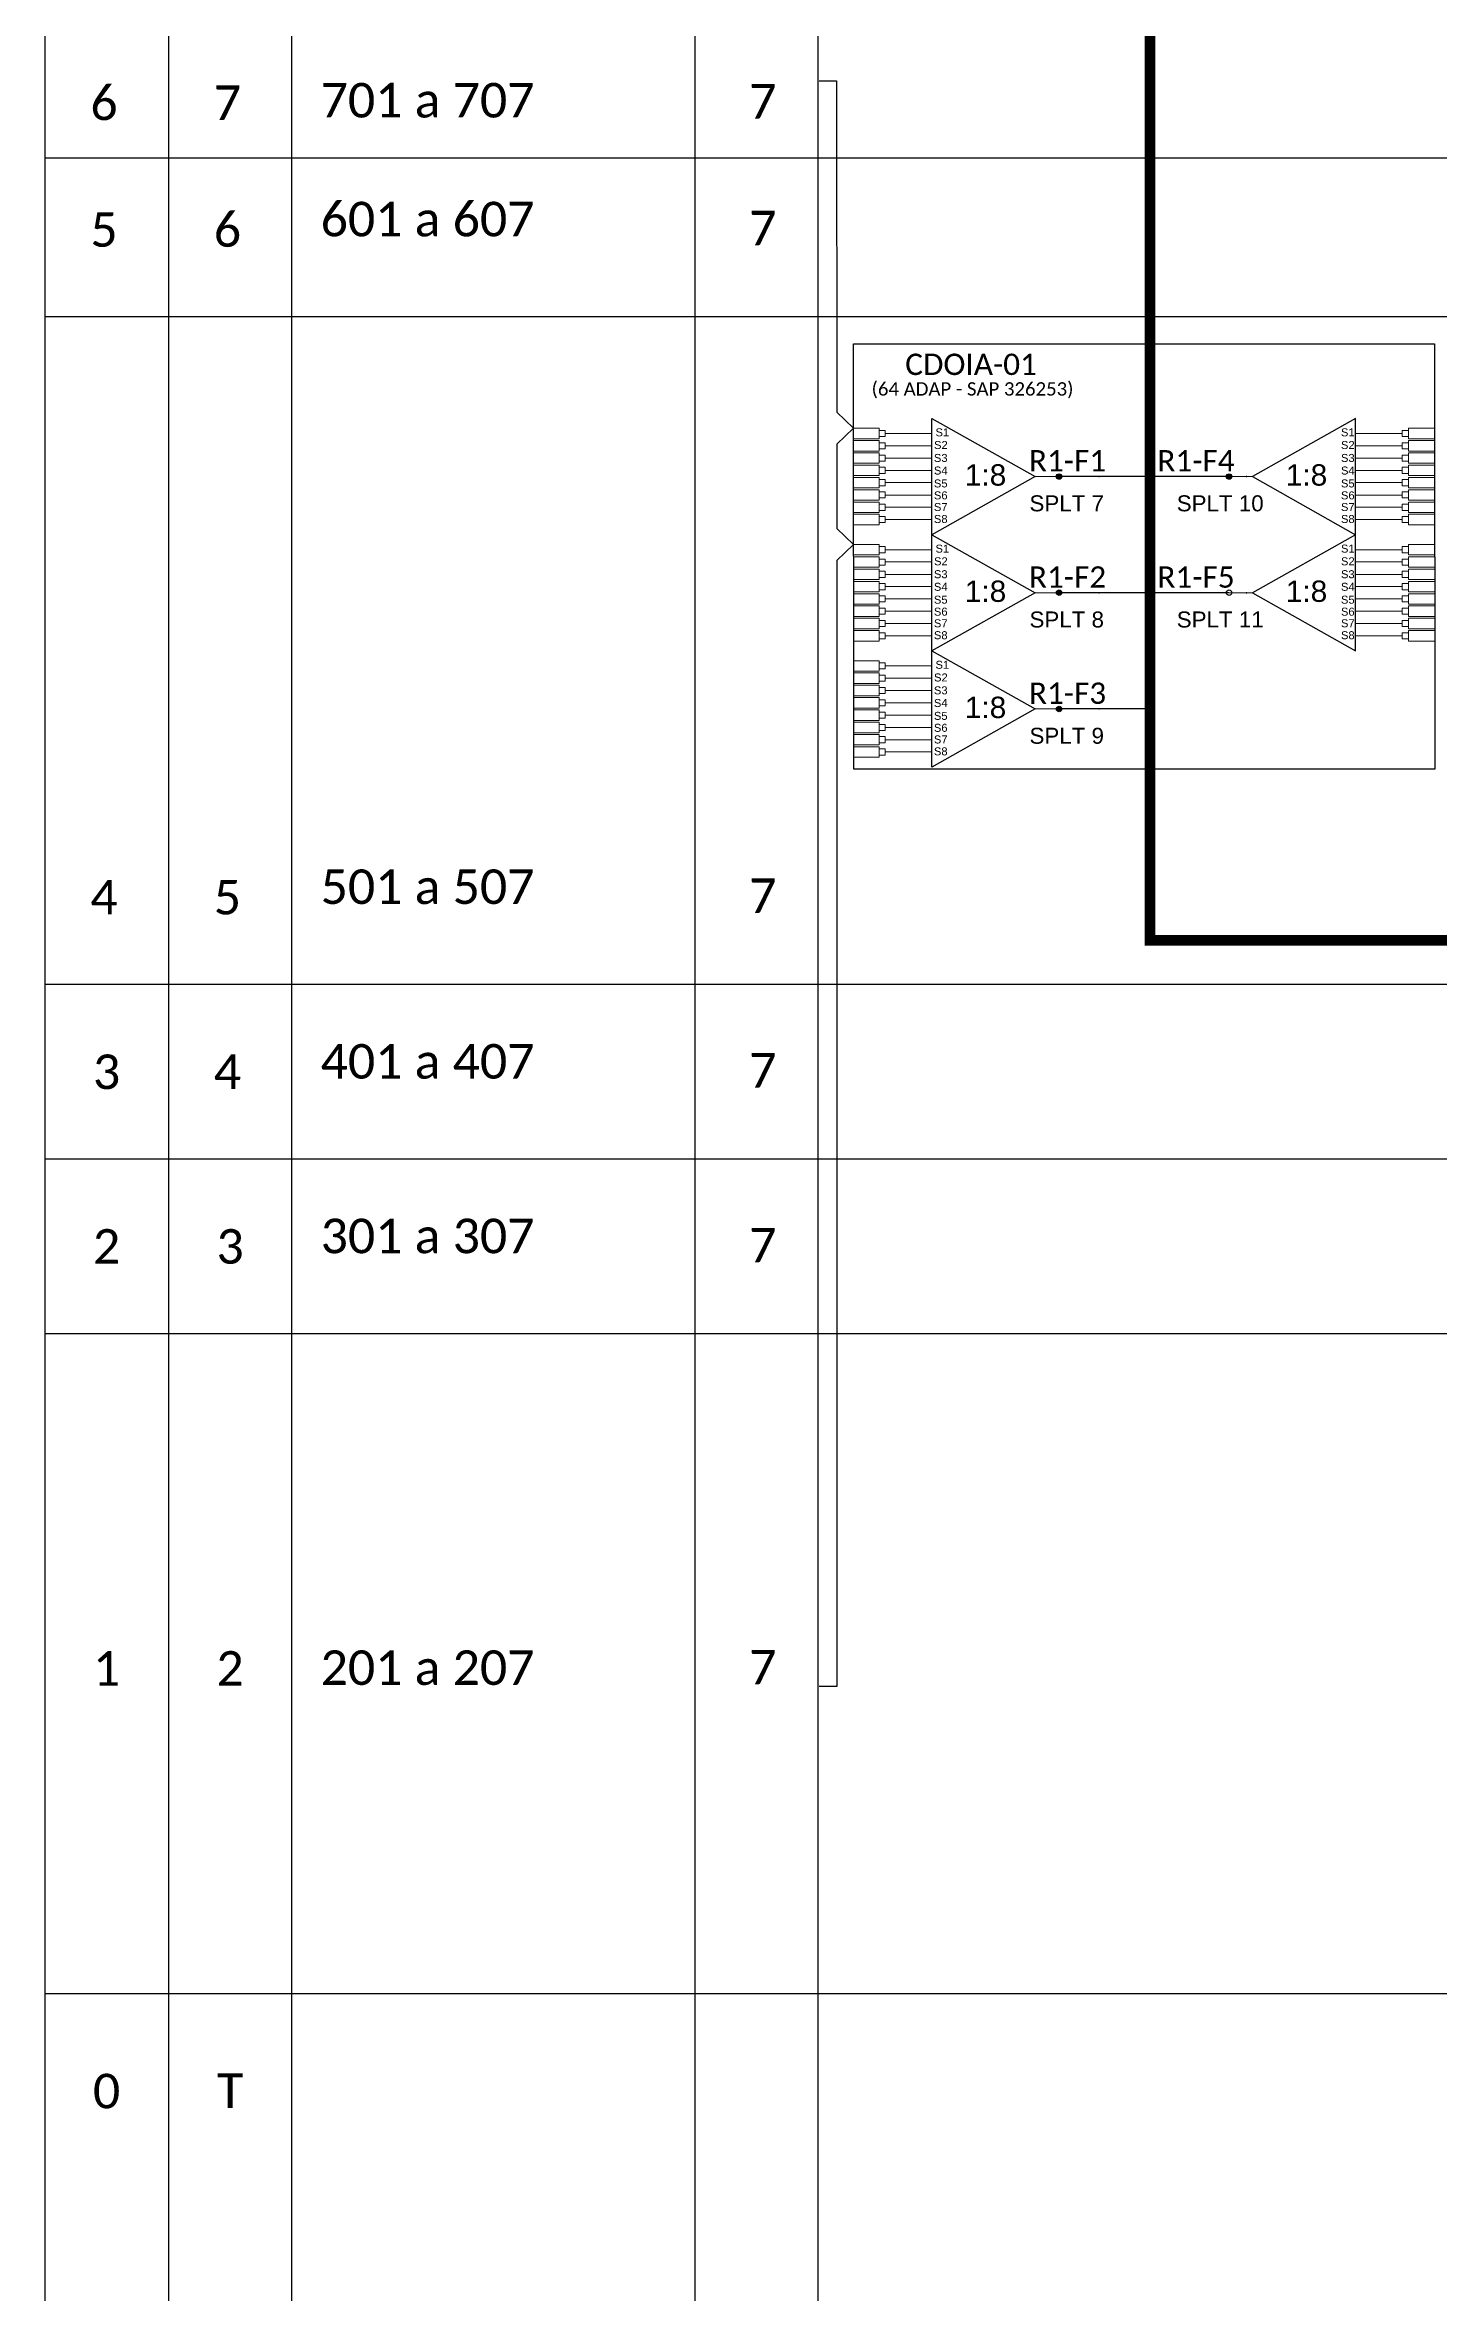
# Model space of a CAD drawing. Header units: metres. Extents: x -1286 to 459, y -500 to 94.
# Drawn here: x 66.3 to 196.9, y -370.9 to -160.3 of the extents above; entities that cross this region are included whole.
import ezdxf
from ezdxf.enums import TextEntityAlignment as Align

# ---------------------------------------------------------------- set-up
doc = ezdxf.new("R2010")
doc.units = ezdxf.units.M
doc.styles.add('ARIAL', font='arial.ttf')
doc.styles.add('WMF-Calibri0', font='calibri.ttf')

# ---------------------------------------------------------------- blocks, each defined once
blk = doc.blocks.new('SPLT_1-8_SC-APC')
at = {"color": 1}
blk.add_lwpolyline([(-7.37, -2.1), (-17.04, -7.55), (-7.37, -13), (-7.37, -2.1)], dxfattribs=at)
at = {"color": 3, "lineweight": 0}
for points in [[(-2.99, -3.51), (-7.37, -3.51)], [(-2.41, -3.02), (-2.41, -4)], [(-2.41, -3.02), (0, -3.02)], [(-2.41, -4), (0, -4)], [(-2.41, -4.17), (-2.41, -5.16)], [(-2.41, -4.17), (0, -4.17)], [(-7.37, -4.66), (-2.99, -4.66)], [(-7.37, -5.82), (-2.99, -5.82)], [(-2.41, -5.16), (0, -5.16)], [(-2.41, -5.32), (-2.41, -6.31)], [(-2.41, -5.32), (0, -5.32)], [(-2.41, -6.31), (0, -6.31)], [(-7.37, -6.97), (-2.99, -6.97)], [(-7.37, -8.12), (-2.99, -8.12)], [(-2.41, -6.48), (-2.41, -7.46)], [(-2.41, -6.48), (0, -6.48)], [(-2.41, -7.46), (0, -7.46)], [(-2.41, -7.63), (-2.41, -8.62)], [(-2.41, -7.63), (0, -7.63)], [(-7.37, -9.28), (-2.99, -9.28)], [(-7.37, -10.43), (-2.99, -10.43)], [(-2.41, -8.62), (0, -8.62)], [(-2.41, -8.78), (-2.41, -9.77)], [(-2.41, -8.78), (0, -8.78)], [(-2.41, -9.77), (0, -9.77)], [(-2.41, -9.94), (-2.41, -10.92)], [(-2.41, -9.94), (0, -9.94)], [(-7.37, -11.58), (-2.99, -11.58)], [(-2.41, -10.92), (0, -10.92)], [(-2.41, -11.09), (-2.41, -12.08)], [(-2.41, -11.09), (0, -11.09)], [(-2.41, -12.08), (0, -12.08)]]:
    blk.add_lwpolyline(points, dxfattribs=at)
for points in [[(-2.99, -3.22), (-2.41, -3.22), (-2.41, -3.8), (-2.99, -3.8)], [(-2.99, -4.38), (-2.41, -4.38), (-2.41, -4.95), (-2.99, -4.95)], [(-2.99, -5.53), (-2.41, -5.53), (-2.41, -6.1), (-2.99, -6.1)], [(-2.99, -6.68), (-2.41, -6.68), (-2.41, -7.26), (-2.99, -7.26)], [(-2.99, -7.84), (-2.41, -7.84), (-2.41, -8.41), (-2.99, -8.41)], [(-2.99, -8.99), (-2.41, -8.99), (-2.41, -9.56), (-2.99, -9.56)], [(-2.99, -10.14), (-2.41, -10.14), (-2.41, -10.72), (-2.99, -10.72)], [(-2.99, -11.3), (-2.41, -11.3), (-2.41, -11.87), (-2.99, -11.87)]]:
    blk.add_lwpolyline(points, close=True, dxfattribs=at)
at = {"color": 1, "lineweight": 0}
blk.add_lwpolyline([(-17.04, -7.55), (-19.26, -7.55)], dxfattribs=at)
at = {"color": 1, "style": 'ARIAL'}
for s, height, p in [('S1', 0.75, (-8.74, -3.78)), ('S2', 0.75, (-8.74, -4.97)), ('S3', 0.75, (-8.74, -6.18)), ('1:8', 2, (-13.91, -8.4)), ('S4', 0.75, (-8.74, -7.36)), ('S5', 0.75, (-8.74, -8.57)), ('S6', 0.75, (-8.74, -9.69)), ('S7', 0.75, (-8.74, -10.78)), ('S8', 0.75, (-8.74, -11.9))]:
    blk.add_text(s, height=height, dxfattribs=at).set_placement(p)
blk = doc.blocks.new('SPLITTER_')
blk.add_point((0, 0))
at = {"style": 'ARIAL', "flags": 4}
blk.add_attdef('SPLT', (0, -3.26), '', height=1.5, dxfattribs=at)
blk = doc.blocks.new('SPLT_1-8_SC-APC_ESQ')
at = {"color": 1}
blk.add_lwpolyline([(7.37, -2.1), (17.04, -7.55), (7.37, -13), (7.37, -2.1)], dxfattribs=at)
at = {"color": 3, "lineweight": 0}
for points in [[(2.41, -3.02), (0, -3.02)], [(2.41, -4), (0, -4)], [(2.41, -4.17), (0, -4.17)], [(2.41, -3.02), (2.41, -4)], [(2.41, -4.17), (2.41, -5.16)], [(2.99, -3.51), (7.37, -3.51)], [(2.41, -5.16), (0, -5.16)], [(2.41, -5.32), (0, -5.32)], [(2.41, -6.31), (0, -6.31)], [(2.41, -5.32), (2.41, -6.31)], [(7.37, -4.66), (2.99, -4.66)], [(7.37, -5.82), (2.99, -5.82)], [(2.41, -6.48), (0, -6.48)], [(2.41, -7.46), (0, -7.46)], [(2.41, -7.63), (0, -7.63)], [(2.41, -6.48), (2.41, -7.46)], [(2.41, -7.63), (2.41, -8.62)], [(7.37, -6.97), (2.99, -6.97)], [(7.37, -8.12), (2.99, -8.12)], [(2.41, -8.62), (0, -8.62)], [(2.41, -8.78), (0, -8.78)], [(2.41, -9.77), (0, -9.77)], [(2.41, -9.94), (0, -9.94)], [(2.41, -8.78), (2.41, -9.77)], [(2.41, -9.94), (2.41, -10.92)], [(7.37, -9.28), (2.99, -9.28)], [(7.37, -10.43), (2.99, -10.43)], [(2.41, -10.92), (0, -10.92)], [(2.41, -11.09), (0, -11.09)], [(2.41, -12.08), (0, -12.08)], [(2.41, -11.09), (2.41, -12.08)], [(7.37, -11.58), (2.99, -11.58)]]:
    blk.add_lwpolyline(points, dxfattribs=at)
for points in [[(2.99, -3.22), (2.41, -3.22), (2.41, -3.8), (2.99, -3.8)], [(2.99, -4.38), (2.41, -4.38), (2.41, -4.95), (2.99, -4.95)], [(2.99, -5.53), (2.41, -5.53), (2.41, -6.1), (2.99, -6.1)], [(2.99, -6.68), (2.41, -6.68), (2.41, -7.26), (2.99, -7.26)], [(2.99, -7.84), (2.41, -7.84), (2.41, -8.41), (2.99, -8.41)], [(2.99, -8.99), (2.41, -8.99), (2.41, -9.56), (2.99, -9.56)], [(2.99, -10.14), (2.41, -10.14), (2.41, -10.72), (2.99, -10.72)], [(2.99, -11.3), (2.41, -11.3), (2.41, -11.87), (2.99, -11.87)]]:
    blk.add_lwpolyline(points, close=True, dxfattribs=at)
at = {"color": 1, "lineweight": 0}
blk.add_lwpolyline([(17.04, -7.55), (19.26, -7.55)], dxfattribs=at)
at = {"color": 1, "style": 'ARIAL'}
for s, height, p in [('S2', 0.75, (7.56, -4.97)), ('S1', 0.75, (7.7, -3.78)), ('S3', 0.75, (7.55, -6.18)), ('S5', 0.75, (7.55, -8.57)), ('S4', 0.75, (7.55, -7.36)), ('1:8', 2, (10.45, -8.4)), ('S6', 0.75, (7.55, -9.69)), ('S7', 0.75, (7.55, -10.78)), ('S8', 0.75, (7.55, -11.9))]:
    blk.add_text(s, height=height, dxfattribs=at).set_placement(p)

msp = doc.modelspace()

# ---------------------------------------------------------------- hatches: boundary and pattern name
h = msp.add_hatch(color=3)
h.dxf.hatch_style = 1
edge = h.paths.add_edge_path()
edge.add_arc((161.4, -200.73), 0.256, 0, 360)
h = msp.add_hatch(color=3)
h.dxf.hatch_style = 1
edge = h.paths.add_edge_path()
edge.add_arc((177.34, -200.73), 0.256, 0, 360)
h = msp.add_hatch(color=3)
h.dxf.hatch_style = 1
edge = h.paths.add_edge_path()
edge.add_arc((161.4, -211.62), 0.256, 0, 360)
h = msp.add_hatch(color=3)
h.dxf.hatch_style = 1
edge = h.paths.add_edge_path()
edge.add_arc((161.4, -222.52), 0.256, 0, 360)

# ---------------------------------------------------------------- linework, layer by layer
for points in [[(66.3, -18.23), (66.3, -232.32)], [(77.87, -18.23), (77.87, -232.32)], [(89.44, -232.32), (89.44, -18.23)], [(127.25, -18.23), (127.25, -232.32)], [(138.82, -232.32), (138.82, -18.23)], [(66.3, -170.86), (413.67, -170.86)], [(66.3, -185.74), (413.67, -185.74)], [(66.3, -232.32), (66.3, -421.81), (413.67, -421.81), (413.67, -232.32)], [(77.87, -232.32), (77.87, -421.81)], [(89.44, -421.81), (89.44, -232.32)], [(127.25, -232.32), (127.25, -421.81)], [(138.82, -421.81), (138.82, -232.32)], [(66.3, -248.33), (413.67, -248.33)], [(66.3, -264.7), (413.67, -264.7)], [(66.3, -281.08), (413.67, -281.08)], [(66.3, -342.93), (413.67, -342.93)]]:
    msp.add_lwpolyline(points)
at = {"color": 5, "const_width": 1}
msp.add_lwpolyline([(169.91, -60.96), (169.91, -244.21), (208.38, -244.21), (208.38, -341.59), (241.55, -341.63), (241.55, -367.11)], dxfattribs=at)
at = {"color": 3}
msp.add_lwpolyline([(138.89, -163.64), (140.54, -163.64), (140.55, -194.69), (142.11, -196.2), (140.55, -197.7), (140.55, -205.59), (142.11, -207.09), (140.55, -208.6), (140.55, -314.15), (138.9, -314.15)], dxfattribs=at)
at = {"color": 1}
msp.add_lwpolyline([(142.11, -188.28), (196.6, -188.28), (196.63, -228.16), (142.14, -228.16)], close=True, dxfattribs=at)
at = {"color": 5}
for points in [[(177.31, -200.73), (161.66, -200.73)], [(177.31, -211.62), (161.66, -211.62)], [(169.91, -222.52), (161.66, -222.52)]]:
    msp.add_lwpolyline(points, dxfattribs=at)
at = {"color": 3}
for centre in [(161.4, -200.73), (177.34, -200.73), (161.4, -211.62), (177.34, -211.62), (161.4, -222.52)]:
    msp.add_circle(centre, 0.256, dxfattribs=at)

# ---------------------------------------------------------------- block references
for p in [(142.11, -193.18), (142.11, -204.08), (142.11, -214.97)]:
    msp.add_blockref('SPLT_1-8_SC-APC_ESQ', p)
for p in [(196.57, -193.18), (196.57, -204.08)]:
    msp.add_blockref('SPLT_1-8_SC-APC', p, dxfattribs=at)
ref = msp.add_blockref('SPLITTER_', (165.15, -200.73), dxfattribs=dict(xscale=-1))
ref.add_attrib('SPLT', 'SPLT 7', (158.62, -203.99), dxfattribs={"height": 1.5, "style": 'ARIAL'})
ref = msp.add_blockref('SPLITTER_', (178.96, -200.73), dxfattribs=dict(xscale=-1))
ref.add_attrib('SPLT', 'SPLT 10', (172.43, -203.99), dxfattribs={"height": 1.5, "style": 'ARIAL'})
ref = msp.add_blockref('SPLITTER_', (165.15, -211.62), dxfattribs=dict(xscale=-1))
ref.add_attrib('SPLT', 'SPLT 8', (158.62, -214.88), dxfattribs={"height": 1.5, "style": 'ARIAL'})
ref = msp.add_blockref('SPLITTER_', (178.96, -211.62), dxfattribs=dict(xscale=-1))
ref.add_attrib('SPLT', 'SPLT 11', (172.43, -214.88), dxfattribs={"height": 1.5, "style": 'ARIAL'})
ref = msp.add_blockref('SPLITTER_', (165.15, -222.52), dxfattribs=dict(xscale=-1))
ref.add_attrib('SPLT', 'SPLT 9', (158.62, -225.78), dxfattribs={"height": 1.5, "style": 'ARIAL'})

# ---------------------------------------------------------------- texts
at = {"color": 7, "style": 'WMF-Calibri0'}
for s, p in [('701 a 707', (92.15, -167.07)), ('601 a 607', (92.15, -178.21)), ('501 a 507', (92.15, -240.8)), ('401 a 407', (92.15, -257.17)), ('301 a 307', (92.15, -273.54)), ('201 a 207', (92.15, -314.01))]:
    msp.add_text(s, height=3.24, dxfattribs=at).set_placement(p)
at = {"color": 1, "style": 'WMF-Calibri0'}
msp.add_text('CDOIA-01', height=2, dxfattribs=at).set_placement((146.97, -191.21))
msp.add_text('(64 ADAP - SAP 326253)', height=1.25, dxfattribs=at).set_placement((153.28, -193.14), align=Align.CENTER)
at = {"color": 5, "style": 'WMF-Calibri0'}
for s, p in [('R1-F1', (158.57, -200.25)), ('R1-F4', (170.62, -200.25)), ('R1-F2', (158.57, -211.15)), ('R1-F5', (170.62, -211.15)), ('R1-F3', (158.57, -222.04))]:
    msp.add_text(s, height=2, dxfattribs=at).set_placement(p)
at = {"color": 7, "style": 'WMF-Calibri0'}
for tag, flags, p in [('6', 4, (71.84, -165.69)), ('7', 4, (83.41, -165.69)), ('7', 4, (133.62, -165.56)), ('5', 4, (71.84, -177.57)), ('6', 4, (83.41, -177.57)), ('7', 4, (133.62, -177.44)), ('4', 4, (71.84, -240.16)), ('5', 4, (83.41, -240.16)), ('7', 4, (133.62, -240.03)), ('3', 4, (72.08, -256.53)), ('7', 4, (133.62, -256.4)), ('4', 4, (83.41, -256.53)), ('2', 4, (72.08, -272.9)), ('3', 4, (83.66, -272.9)), ('7', 4, (133.62, -272.78)), ('1', 4, (72.08, -312.47)), ('2', 4, (83.66, -312.46)), ('7', 4, (133.62, -312.34)), ('0', 4, (72.08, -352.08)), ('T', 12, (83.66, -352.04))]:
    msp.add_attdef(tag, text='XX', height=3.24, dxfattribs=dict(at, flags=flags)).set_placement(p, align=Align.MIDDLE_CENTER)

doc.saveas('drawing.dxf')
